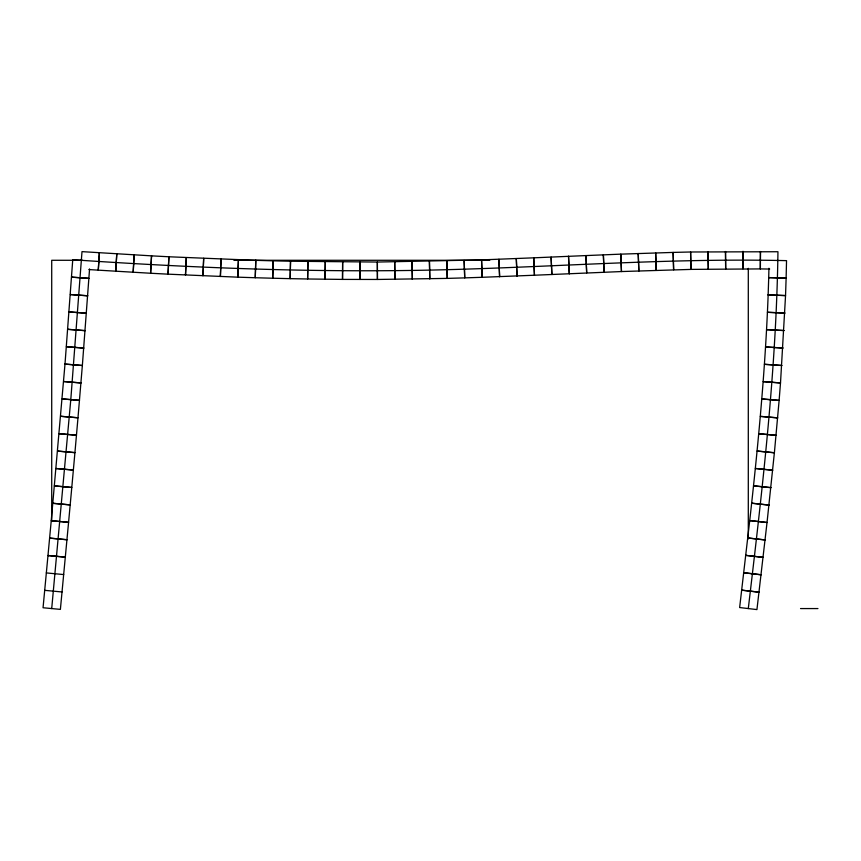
<?xml version="1.0" encoding="UTF-8"?>
<svg xmlns="http://www.w3.org/2000/svg" width="861" height="861" viewBox="0 0 861 861"><rect width="100%" height="100%" fill="white"/><g stroke="black" fill="none" stroke-linecap="round" stroke-linejoin="round"><path stroke-width="1.29" d="M768.938 268.266L768.712 277.64L786.125 278.049L786.534 260.646C661.657 257.676 537.027 268.567 412.215 270.419C298.971 272.119 185.718 267.437 72.744 259.742L64.995 364.106L82.355 365.495L89.566 268.955M46.343 572.931L51.24 520.701L68.579 522.315L60.388 609.384L43.05 607.748L46.343 572.92L63.682 574.567M51.714 608.566L70.796 399.622L81.999 251.638L151.558 255.857L150.578 273.249L98.294 270.16L99.381 252.779L98.272 270.16L88.898 269.547M748.295 608.566C762.254 490.038 776.342 371.209 777.946 251.735L690.619 251.993L690.931 269.407L621.459 271.549L620.813 254.146L673.108 252.413L673.625 269.816L673.162 252.413L690.565 251.993L690.985 269.396L760.381 268.912L760.457 251.498L760.295 268.912L769.669 269.041M82.527 260.28L51.714 260.28L51.714 521.497M233.901 260.28L489.758 260.28M800.536 608.566L817.95 608.566M44.697 590.334L62.035 591.97M748.295 268.32L748.295 538.911M342.613 261.992L342.538 279.405L377.409 279.459L377.387 262.045L481.568 259.893L482.149 277.296L464.736 277.877L464.154 260.474L464.703 277.877L447.289 278.394L446.784 260.98L447.246 278.394L377.452 279.459L377.344 262.045L290.512 261.238L290.179 278.652L307.592 278.986L307.926 261.572L307.635 278.986L342.495 279.405L342.656 261.992M360.027 262.056L359.952 279.47L359.973 262.056M743.043 251.412L742.968 268.826L742.978 251.412M325.254 261.83L325.081 279.244L325.297 261.83M273.141 260.829L272.733 278.232L290.135 278.652L290.555 261.238L273.141 260.829M255.771 260.334L255.276 277.737L272.689 278.232L273.185 260.829L255.771 260.334M238.4 259.764L237.83 277.167L255.243 277.737L255.814 260.334L168.907 256.772L168.056 274.164L237.797 277.167L238.443 259.764M768.722 277.565L768.141 294.968L785.544 295.538L786.125 278.135L768.722 277.565M221.029 259.118L220.384 276.521L221.062 259.118M203.659 258.397L202.938 275.8L203.691 258.397M768.152 294.892C765.3 370.348 758.11 445.567 749.727 520.582L767.033 522.498L774.383 452.778L757.056 451.046L774.394 452.746L779.119 400.44L761.77 398.955L779.119 400.387L780.496 382.973L763.137 381.606L780.507 382.919L785.544 295.624L768.152 294.892M186.277 257.622L185.492 275.014L186.31 257.622M151.525 255.857L150.61 273.249L168.024 274.164L168.928 256.772L151.525 255.857M134.144 254.888L133.175 272.27L134.176 254.888M116.762 253.855L115.729 271.247L116.795 253.855M64.995 364.095L51.24 520.711L68.579 522.315L71.786 487.477L54.447 485.895L71.786 487.477L74.929 452.638L57.579 451.089L74.929 452.628L77.985 417.789L60.636 416.283L77.985 417.779L82.355 365.516L64.995 364.095M749.727 520.561L739.642 607.543L756.937 609.588L767.033 522.519L749.727 520.561M585.943 255.577L533.712 257.826L534.466 275.229L621.481 271.549L620.792 254.146L585.954 255.577L586.685 272.969L585.943 255.577M533.723 257.826L481.536 259.893L482.182 277.296L534.455 275.229L533.723 257.826M784.812 313.027L767.42 312.295L784.812 313.103M783.94 330.506L766.548 329.634L783.93 330.581M782.918 347.984L765.537 346.972L782.918 348.048M781.777 365.451L764.396 364.311L781.766 365.516M88.931 278.34L71.56 277.156L88.931 278.361M87.704 295.764L70.333 294.537L87.704 295.797M86.423 313.2L69.052 311.93L86.423 313.221M85.11 330.635L67.739 329.322L85.11 330.656M83.754 348.07L66.383 346.714L83.754 348.081M80.934 382.93L63.574 381.509L80.923 382.941M79.47 400.354L62.121 398.901L79.47 400.365M777.634 417.843L760.285 416.369L777.634 417.886M76.468 435.203L59.118 433.696L76.468 435.214M776.062 435.3L758.713 433.729L776.052 435.343M73.368 470.052L56.019 468.502L73.368 470.063M70.193 504.89L52.844 503.298L70.193 504.901M66.954 539.729L49.615 538.114L66.954 539.729M65.318 557.142L47.979 555.517L65.318 557.153M772.651 470.192L755.323 468.459L772.64 470.224M770.832 487.627L753.515 485.83L770.832 487.66M768.959 505.063L751.642 503.201L768.959 505.095M765.063 539.922L747.757 537.964L765.063 539.944M763.061 557.347L745.766 555.356L763.061 557.358M761.038 574.771L743.743 572.737L761.038 574.761M758.993 592.174L741.698 590.151L758.993 592.185M569.282 273.723L568.529 256.32L569.282 273.723M551.879 274.476L551.115 257.084L551.869 274.476M604.088 272.248L603.367 254.845L604.078 272.248M517.041 275.961L516.309 258.558L517.02 275.961M499.617 276.65L498.917 259.247L499.595 276.65M638.873 270.903L638.227 253.5L638.84 270.903M656.243 270.322L655.662 252.919L656.211 270.322M429.833 278.803L429.424 261.4L429.79 278.803M708.345 269.084L708.033 251.681L708.291 269.084M412.376 279.125L412.064 261.712L412.322 279.125M394.919 279.341L394.704 261.927L394.865 279.341M725.694 268.89L725.5 251.477L725.629 268.89"/></g></svg>
